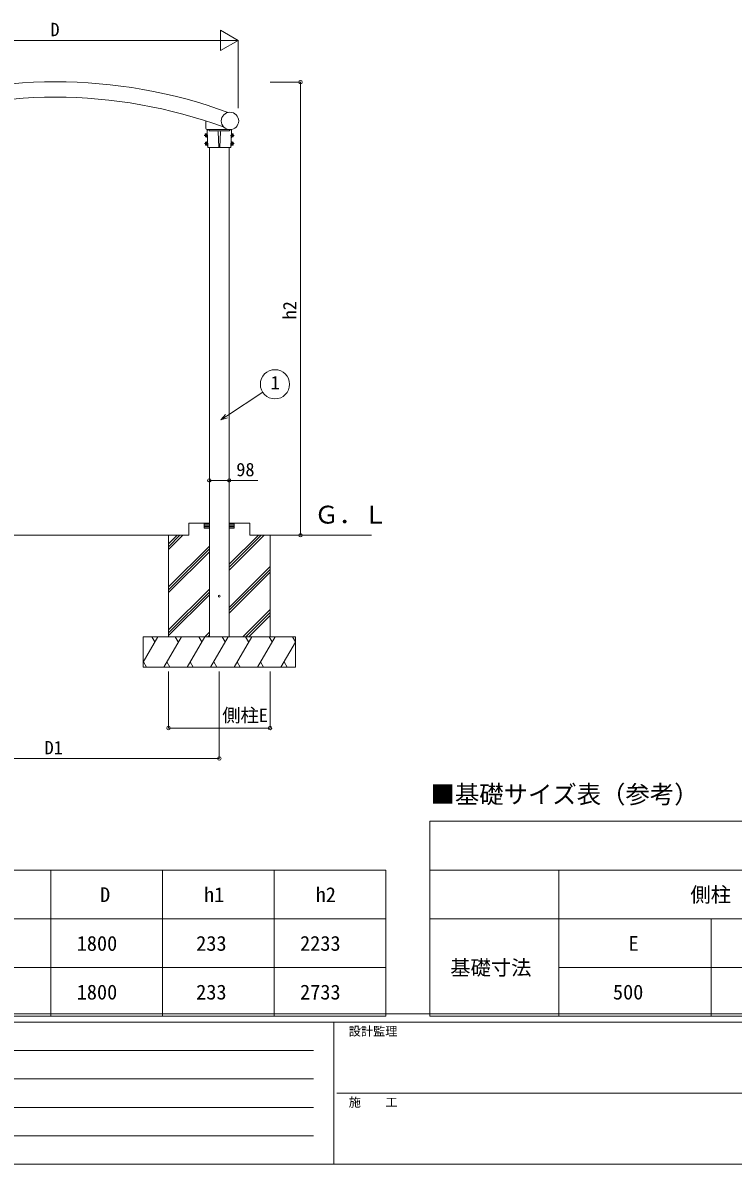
# Model space of a CAD drawing. Units: millimetres, scale not verified. Extents: x -7780 to 8280, y -5652 to 5795.
# Drawn here: x -4012 to -513, y -5645 to -21 of the extents above; entities that cross this region are included whole.
import ezdxf
from ezdxf.enums import TextEntityAlignment as Align

# ---------------------------------------------------------------- set-up
doc = ezdxf.new("R2010")
doc.units = ezdxf.units.MM
doc.header["$LTSCALE"] = 30
doc.linetypes.add('CHAIN2', pattern=[12, 9, -1, 1, -1])
for name, color, linetype, lineweight in [('0-1_USER1', 3, 'Continuous', 18), ('0-2_YKK_ZWAK', 4, 'Continuous', 9), ('0-3_YKK_11', 6, 'Continuous', 9), ('0-5_YKK_13', 7, 'Continuous', 18)]:
    doc.layers.add(name, color=color, linetype=linetype, lineweight=lineweight)
doc.layers.add('0-4_YKK_12', color=3, linetype='Continuous')
doc.styles.add('ＭＳ ゴシック', font='')
doc.styles.get('ＭＳ ゴシック').set_extended_font_data('MS Gothic')

msp = doc.modelspace()

# ---------------------------------------------------------------- linework, layer by layer
at = {"layer": '0-1_USER1'}
for p, q in [((7920.02, -4905), (-7679.98, -4905)), ((-2479.98, -4945), (-7679.98, -4945)), ((-2479.98, -4945), (-2479.98, -5645)), ((120.02, -4945), (-2479.98, -4945)), ((-7594.98, -5085), (-2579.98, -5085)), ((-7594.98, -5225), (-2579.98, -5225)), ((-2464.98, -5295), (120.02, -5295)), ((-7594.98, -5365), (-2579.98, -5365)), ((-7594.98, -5505), (-2579.98, -5505)), ((-7679.98, -5645), (-2479.98, -5645)), ((-2479.98, -5645), (120.02, -5645))]:
    msp.add_line(p, q, dxfattribs=at)
at = {"layer": '0-2_YKK_ZWAK'}
for p, q in [((-3110.15, -540.93), (-3110.15, -504.97)), ((-3105.15, -545.93), (-3002.86, -545.93)), ((-3104.1, -551.44), (-3099.6, -546.93)), ((-3104.1, -551.44), (-3101.2, -634.49)), ((-3099.6, -546.93), (-3093.36, -546.94)), ((-2994.1, -545.93), (-3094.1, -545.94)), ((-3093.6, -551.44), (-3093.34, -546.41)), ((-3093.6, -551.44), (-3093.57, -552.04)), ((-3044.1, -545.94), (-3092.83, -545.94)), ((-3044.22, -553.94), (-3091.57, -553.94)), ((-3046.17, -634.51), (-3050.15, -558.67)), ((-3044.1, -545.94), (-2995.37, -545.94)), ((-3044.07, -553.94), (-2996.63, -553.94)), ((-3042.03, -634.51), (-3038.05, -558.67)), ((-2994.61, -551.44), (-2994.87, -546.41)), ((-2988.6, -546.93), (-2994.84, -546.94)), ((-2994.61, -551.44), (-2994.63, -552.04)), ((-2984.1, -551.44), (-2988.6, -546.93)), ((-2984.1, -551.44), (-2987, -634.49)), ((-3112.89, -569.6), (-3112.32, -568.58)), ((-3112.89, -569.6), (-3112.66, -582.59)), ((-3112.32, -568.58), (-3107.4, -568.49)), ((-3112.25, -572.33), (-3107.34, -572.25)), ((-3112.19, -609.6), (-3111.62, -608.58)), ((-3112.19, -609.6), (-3111.96, -622.59)), ((-3112.13, -579.84), (-3107.21, -579.75)), ((-3111.62, -608.58), (-3106.7, -608.49)), ((-3111.56, -612.33), (-3106.64, -612.25)), ((-3107.4, -568.3), (-3105.41, -568.26)), ((-3107.4, -568.49), (-3107.15, -583.5)), ((-3105.14, -583.66), (-3107.14, -583.7)), ((-3106.71, -608.3), (-3104.71, -608.26)), ((-3106.7, -608.49), (-3106.44, -623.5)), ((-3105.42, -567.46), (-3103.83, -567.44)), ((-3104.72, -607.46), (-3103.12, -607.44)), ((-3103.52, -584.43), (-3103.83, -567.44)), ((-3102.83, -624.43), (-3103.12, -607.44)), ((-2985.37, -624.43), (-2985.08, -607.44)), ((-2983.48, -607.46), (-2985.08, -607.44)), ((-2984.68, -584.43), (-2984.38, -567.44)), ((-2982.78, -567.46), (-2984.38, -567.44)), ((-2981.49, -608.3), (-2983.49, -608.26)), ((-2983.06, -583.66), (-2981.06, -583.7)), ((-2980.8, -568.3), (-2982.8, -568.26)), ((-2981.5, -608.49), (-2981.76, -623.5)), ((-2976.64, -612.33), (-2981.56, -612.25)), ((-2976.58, -608.58), (-2981.5, -608.49)), ((-2980.8, -568.49), (-2981.06, -583.5)), ((-2976.08, -579.84), (-2981, -579.75)), ((-2975.94, -572.33), (-2980.86, -572.25)), ((-2975.88, -568.58), (-2980.8, -568.49)), ((-2976.02, -609.6), (-2976.58, -608.58)), ((-2976.02, -609.6), (-2976.25, -622.59)), ((-2975.31, -569.6), (-2975.88, -568.58)), ((-2975.31, -569.6), (-2975.54, -582.59)), ((-3111.43, -619.84), (-3106.51, -619.75)), ((-3104.44, -623.66), (-3106.44, -623.7)), ((-3044.1, -635.94), (-3099.7, -635.94)), ((-3093.1, -635.94), (-3093.1, -2485.93)), ((-3044.1, -635.94), (-2988.5, -635.94)), ((-2995.1, -635.94), (-2995.1, -2485.93)), ((-2983.77, -623.66), (-2981.76, -623.7)), ((-2976.77, -619.84), (-2981.7, -619.75)), ((-3194.1, -2485.94), (-3194.1, -2545.94)), ((-3194.1, -2485.94), (-3093.1, -2485.94)), ((-3118.1, -2489.8), (-3093.1, -2489.8)), ((-3118.1, -2496.15), (-3093.1, -2496.15)), ((-3118.1, -2502.5), (-3093.1, -2502.5)), ((-3118.1, -2508.85), (-3093.1, -2508.85)), ((-3093.1, -3045.94), (-3093.1, -2485.94)), ((-2995.1, -3045.94), (-2995.1, -2485.94)), ((-2995.1, -2489.8), (-2970.1, -2489.8)), ((-2995.1, -2496.15), (-2970.1, -2496.15)), ((-2995.1, -2502.5), (-2970.1, -2502.5)), ((-2995.1, -2508.85), (-2970.1, -2508.85)), ((-3294.1, -2545.94), (-4610.1, -2545.94)), ((-3294.1, -3045.94), (-3294.1, -2545.94)), ((-3294.1, -2588.28), (-3251.75, -2545.94)), ((-3294.1, -2602.43), (-3237.61, -2545.94)), ((-3294.1, -2616.57), (-3223.47, -2545.94)), ((-3294.1, -2545.94), (-3194.1, -2545.94)), ((-2995.1, -2689.28), (-2851.75, -2545.94)), ((-2995.1, -2703.42), (-2837.61, -2545.94)), ((-2995.1, -2717.57), (-2823.47, -2545.94)), ((-2894.1, -2545.94), (-2794.1, -2545.94)), ((-2293.77, -2545.94), (-2794.1, -2545.94)), ((-2794.1, -3045.94), (-2794.1, -2545.94)), ((-3294.1, -2800.41), (-3093.1, -2599.42)), ((-3294.1, -2814.56), (-3093.1, -2613.56)), ((-3294.1, -2828.7), (-3093.1, -2627.7)), ((-2995.1, -2901.41), (-2794.1, -2700.41)), ((-2995.1, -2915.55), (-2794.1, -2714.56)), ((-2995.1, -2929.7), (-2794.1, -2728.7)), ((-3294.1, -3012.54), (-3093.1, -2811.55)), ((-3294.1, -3026.69), (-3093.1, -2825.69)), ((-3294.1, -3040.83), (-3093.1, -2839.83)), ((-2927.49, -3045.94), (-2794.1, -2912.55)), ((-2913.35, -3045.94), (-2794.1, -2926.69)), ((-2899.21, -3045.94), (-2794.1, -2940.83)), ((-3115.36, -3045.94), (-3093.1, -3023.68)), ((-3419.1, -3171.82), (-3346.42, -3045.93)), ((-3419.1, -3045.94), (-2669.1, -3045.94)), ((-3419.1, -3195.93), (-3419.1, -3045.94)), ((-3361.42, -3071.92), (-3376.43, -3045.94)), ((-3317.56, -3195.93), (-3230.95, -3045.93)), ((-3245.95, -3071.92), (-3260.95, -3045.93)), ((-3202.09, -3195.93), (-3115.48, -3045.93)), ((-3130.48, -3071.92), (-3145.49, -3045.94)), ((-3101.22, -3045.94), (-3093.1, -3037.82)), ((-3086.62, -3195.93), (-3000.01, -3045.94)), ((-3015.01, -3071.92), (-3030.01, -3045.93)), ((-2971.15, -3195.93), (-2884.54, -3045.94)), ((-2899.54, -3071.92), (-2914.54, -3045.93)), ((-2855.68, -3195.93), (-2769.07, -3045.94)), ((-2784.07, -3071.92), (-2799.07, -3045.93)), ((-2740.2, -3195.93), (-2669.1, -3072.78)), ((-2683.6, -3045.94), (-2668.6, -3071.92)), ((-2669.1, -3195.93), (-2669.1, -3045.94)), ((-3419.1, -3195.93), (-2669.1, -3195.93)), ((-3418.03, -3169.96), (-3403.03, -3195.93)), ((-3302.56, -3169.96), (-3287.56, -3195.93)), ((-3187.09, -3169.96), (-3172.09, -3195.93)), ((-3071.62, -3169.95), (-3056.62, -3195.93)), ((-2956.15, -3169.96), (-2941.15, -3195.93)), ((-2840.68, -3169.96), (-2825.68, -3195.93)), ((-2725.21, -3169.96), (-2710.21, -3195.93))]:
    msp.add_line(p, q, dxfattribs=at)
at = {"layer": '0-2_YKK_ZWAK', "linetype": 'CHAIN2'}
for p, q in [((-3117.77, -576.18), (-3099.94, -575.87)), ((-3117.07, -616.18), (-3099.24, -615.87)), ((-2971.13, -616.18), (-2988.97, -615.87)), ((-2970.43, -576.18), (-2988.27, -575.87))]:
    msp.add_line(p, q, dxfattribs=at)
at = {"layer": '0-2_YKK_ZWAK'}
for points in [[(-3104.1, -551.44), (-3102.78, -627.26), (-3101.4, -628.63)], [(-2984.1, -551.44), (-2985.43, -627.26), (-2986.8, -628.63)], [(-3112.66, -582.59), (-3112.06, -583.59), (-3107.15, -583.5)], [(-3103.52, -584.43), (-3105.12, -584.46), (-3105.42, -567.46)], [(-3102.83, -624.43), (-3104.43, -624.46), (-3104.72, -607.46)], [(-2985.37, -624.43), (-2983.78, -624.46), (-2983.48, -607.46)], [(-2984.68, -584.43), (-2983.08, -584.46), (-2982.78, -567.46)], [(-2975.54, -582.59), (-2976.14, -583.59), (-2981.06, -583.5)], [(-3111.96, -622.59), (-3111.36, -623.59), (-3106.44, -623.5)], [(-2976.25, -622.59), (-2976.84, -623.59), (-2981.76, -623.5)], [(-2995.1, -2485.94), (-2894.1, -2485.94), (-2894.1, -2545.94)]]:
    msp.add_lwpolyline(points, dxfattribs=at)
for points in [[(-3093.1, -2510.94), (-3118.1, -2510.94), (-3118.1, -2485.94), (-3093.1, -2485.94)], [(-2995.1, -2485.94), (-2970.1, -2485.94), (-2970.1, -2510.94), (-2995.1, -2510.94)]]:
    msp.add_lwpolyline(points, close=True, dxfattribs=at)
for centre, radius in [((-2991.6, -504.44), 43), ((-3044.1, -2845.94), 4.5)]:
    msp.add_circle(centre, radius, dxfattribs=at)
for centre, radius, start, end in [((-3851.6, -2787.57), 2476, 69.89824, 110.10147), ((-3851.6, -2787.57), 2400, 69.74915, 110.25132), ((-3105.15, -540.93), 5, 180, 270), ((-3091.57, -551.94), 2, 182.97565, 270), ((-3092.83, -546.44), 0.5, 90, 177.01276), ((-3055.14, -558.94), 5, 3.00303, 90), ((-3033.06, -558.94), 5, 90, 177.00047), ((-2996.63, -551.94), 2, 270, 357.00835), ((-2995.37, -546.44), 0.5, 2.95257, 90), ((-3109.55, -570.41), 3.32, 146.60629, 215.4244), ((-3100.35, -575.88), 12.42, 163.41082, 198.58631), ((-3109.35, -581.66), 3.32, 146.6019, 215.42011), ((-3108.85, -610.41), 3.32, 146.61069, 215.37561), ((-3099.66, -615.88), 12.42, 163.41591, 198.58631), ((-2988.55, -615.88), 12.42, 341.42086, 16.57632), ((-2979.35, -610.41), 3.32, 324.62439, 33.39371), ((-2978.85, -581.66), 3.32, 324.62868, 33.38931), ((-2987.85, -575.88), 12.42, 341.41369, 16.58544), ((-2978.65, -570.41), 3.32, 324.62868, 33.3981), ((-3108.65, -621.66), 3.32, 146.60629, 215.37561), ((-3099.7, -634.44), 1.5, 182.01201, 270), ((-3044.68, -634.44), 1.5, 182.9834, 270), ((-3043.52, -634.44), 1.5, 270, 357.00687), ((-2988.5, -634.44), 1.5, 270, 357.99453), ((-2979.55, -621.66), 3.32, 324.62868, 33.3981)]:
    msp.add_arc(centre, radius, start, end, dxfattribs=at)
at = {"layer": '0-3_YKK_11'}
for p, q in [((-3051.6, -107.5), (-4651.61, -107.51)), ((-2951.6, -107.5), (-3124.81, -107.5)), ((-2951.6, -107.5), (-3038.2, -57.5)), ((-3038.2, -57.5), (-3038.2, -157.5)), ((-2951.6, -107.5), (-3038.2, -157.5)), ((-2951.6, -441.89), (-2951.6, -106.5)), ((-2793.1, -313.43), (-2643.1, -313.43)), ((-2644.1, -313.43), (-2644.1, -2545.94)), ((-2793.1, -2545.94), (-2643.1, -2545.94)), ((-3294.1, -3216.93), (-3294.1, -3496.93)), ((-3044.09, -3216.93), (-3044.09, -3646.93)), ((-2794.1, -3216.93), (-2794.1, -3496.93)), ((-3294.1, -3495.93), (-2794.1, -3495.93)), ((-4659.1, -3645.93), (-3044.09, -3645.93))]:
    msp.add_line(p, q, dxfattribs=at)
for points in [[(-3037.3, -1977.76), (-3008.88, -1959.1), (-2830.03, -1841.7)], [(-3003.88, -1966.72), (-3037.3, -1977.76), (-3013.88, -1951.49)], [(-3093.1, -2275.81), (-2995.1, -2275.81), (-2853.9, -2275.81)]]:
    msp.add_lwpolyline(points, dxfattribs=at)
for centre, radius in [((-2644.1, -313.43), 8.5), ((-2769.84, -1802.18), 72), ((-3093.1, -2275.81), 8.5), ((-2995.1, -2275.81), 8.5), ((-2644.1, -2545.94), 8.5), ((-3294.1, -3495.93), 8.5), ((-2794.1, -3495.93), 8.5), ((-3044.09, -3645.93), 8.5)]:
    msp.add_circle(centre, radius, dxfattribs=at)
at = {"layer": '0-5_YKK_13'}
for p, q in [((-2006.65, -3955.63), (1628.35, -3955.63)), ((-2006.65, -3955.63), (-2006.65, -4915.63)), ((-5424.07, -4195.63), (-2224.07, -4195.63)), ((-3874.07, -4195.63), (-3874.07, -4915.63)), ((-3324.07, -4195.63), (-3324.07, -4915.63)), ((-2774.07, -4195.63), (-2774.07, -4915.63)), ((-2224.07, -4195.63), (-2224.07, -4915.63)), ((-2006.65, -4195.63), (1628.35, -4195.63)), ((-1371.65, -4195.63), (-1371.65, -4915.63)), ((-5424.07, -4435.63), (-2224.07, -4435.63)), ((-2006.65, -4435.63), (1628.35, -4435.63)), ((-621.65, -4435.63), (-621.65, -4915.63)), ((-5424.07, -4675.63), (-2224.07, -4675.63)), ((-1371.65, -4675.63), (1628.35, -4675.63)), ((-5424.07, -4915.63), (-2224.07, -4915.63)), ((-2006.65, -4915.63), (1628.35, -4915.63))]:
    msp.add_line(p, q, dxfattribs=at)

# ---------------------------------------------------------------- texts
at = {"layer": '0-1_USER1', "style": 'ＭＳ ゴシック'}
for s, p in [('設計監理', (-2406.65, -5025)), ('施\u3000\u3000工', (-2406.65, -5375))]:
    msp.add_text(s, height=43.99, dxfattribs=at).set_placement(p, align=Align.BOTTOM_LEFT)
at = {"layer": '0-2_YKK_ZWAK', "style": 'ＭＳ ゴシック'}
msp.add_text('Ｇ．Ｌ', height=87.98, dxfattribs=at).set_placement((-2575.39, -2514.94), align=Align.BOTTOM_LEFT)
at = {"layer": '0-3_YKK_11', "style": 'ＭＳ ゴシック'}
for s, p in [('D', (-3875.6, -106.9)), ('1', (-2791.44, -1847.18)), ('98', (-2960.3, -2275.01)), ('側柱E', (-3029.56, -3485.93)), ('D1', (-3904.4, -3645.33))]:
    msp.add_text(s, height=65.98, dxfattribs=at).set_placement(p, align=Align.BOTTOM_LEFT)
msp.add_text('h2', height=65.98, rotation=90, dxfattribs=at).set_placement((-2644.7, -1482.48), align=Align.BOTTOM_LEFT)
at = {"layer": '0-4_YKK_12', "style": 'ＭＳ ゴシック'}
msp.add_text('■基礎サイズ表（参考）', height=87.98, dxfattribs=at).set_placement((-2003.74, -3893.18), align=Align.BOTTOM_LEFT)
at = {"layer": '0-5_YKK_13', "style": 'ＭＳ ゴシック'}
for s, p in [('側柱', (-724.05, -4375.63)), ('D', (-3631.07, -4375.63)), ('h1', (-3119.47, -4375.63)), ('h2', (-2569.47, -4375.63)), ('1800', (-3746.27, -4615.63)), ('233', (-3157.87, -4615.63)), ('2233', (-2646.27, -4615.63)), ('E', (-1028.65, -4615.63)), ('基礎寸法', (-1906.75, -4735.63)), ('1800', (-3746.27, -4855.63)), ('233', (-3157.87, -4855.63)), ('2733', (-2646.27, -4855.63)), ('500', (-1105.45, -4855.63))]:
    msp.add_text(s, height=73.31, dxfattribs=at).set_placement(p, align=Align.BOTTOM_LEFT)

doc.saveas('drawing.dxf')
